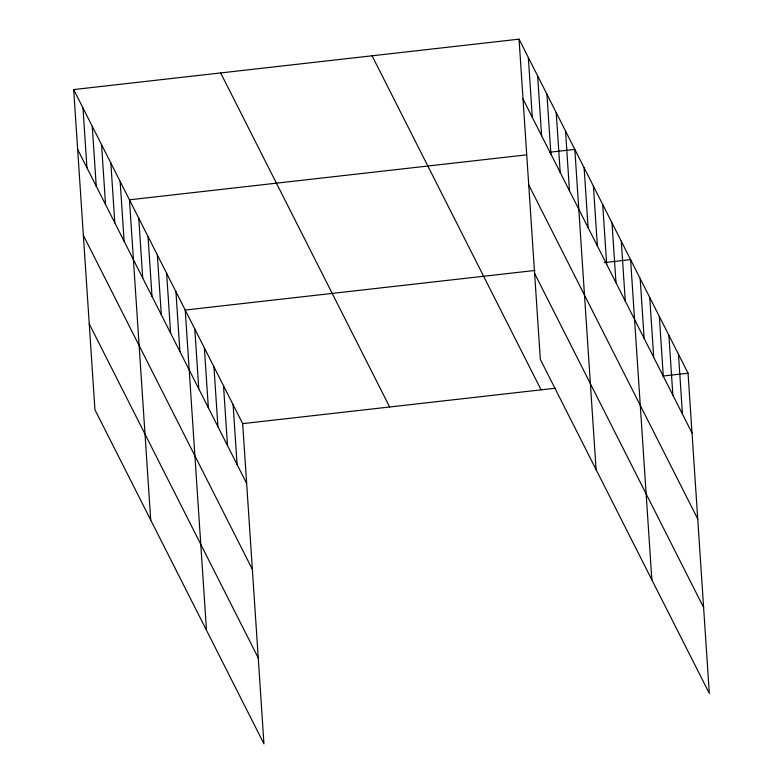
<?xml version="1.0" encoding="UTF-8"?>
<svg xmlns="http://www.w3.org/2000/svg" width="783" height="783" viewBox="0 0 783 783"><rect width="100%" height="100%" fill="white"/><g stroke="black" fill="none" stroke-linecap="round" stroke-linejoin="round"><path stroke-width="1.17" d="M73.68 89.575L242.681 423.632L263.949 743.85L94.949 409.793L73.68 89.575L519.051 39.15L688.051 373.207L709.32 693.425L540.319 359.368L519.051 39.15M525.833 154.936L129.449 199.812L150.718 520.029M549.725 152.225L574.82 149.387L596.088 469.604M535.004 270.448L185.219 310.048L206.487 630.266M604.31 262.608L630.589 259.623L651.857 579.841M242.681 423.632L555.421 388.221M662.966 376.046L688.051 373.207M523.024 98.991L692.035 433.048M528.731 184.915L697.741 518.972M534.613 273.443L703.614 607.5M372.072 55.789L541.082 389.846M220.649 72.936L389.66 406.994M77.654 149.416L246.655 483.473M83.36 235.34L252.361 569.398M89.233 323.868L258.243 657.926M678.479 354.278L682.453 414.119M668.897 335.349L672.871 395.19M659.325 316.42L663.299 376.251M649.743 297.491L653.717 357.322M640.171 278.562L644.145 338.393M621.301 241.252L625.274 301.093M612.003 222.881L615.976 282.722M602.704 204.51L606.678 264.351M593.406 186.139L597.39 245.97M584.118 167.758L588.092 227.599M565.522 131.015L569.495 190.856M556.233 112.644L560.207 172.485M546.935 94.273L550.909 154.104M537.637 75.892L541.611 135.733M528.339 57.521L532.313 117.362M233.109 404.703L237.083 464.544M223.527 385.774L227.501 445.605M213.955 366.845L217.928 426.676M204.373 347.916L208.347 407.747M194.801 328.987L198.774 388.818M175.93 291.677L179.904 351.518M166.632 273.306L170.606 333.147M157.334 254.935L161.308 314.776M148.036 236.564L152.01 296.395M138.748 218.183L142.721 278.024M120.151 181.441L124.125 241.281M110.853 163.07L114.827 222.91M101.565 144.698L105.539 204.529M92.267 126.317L96.24 186.158M82.969 107.946L86.942 167.787"/></g></svg>
